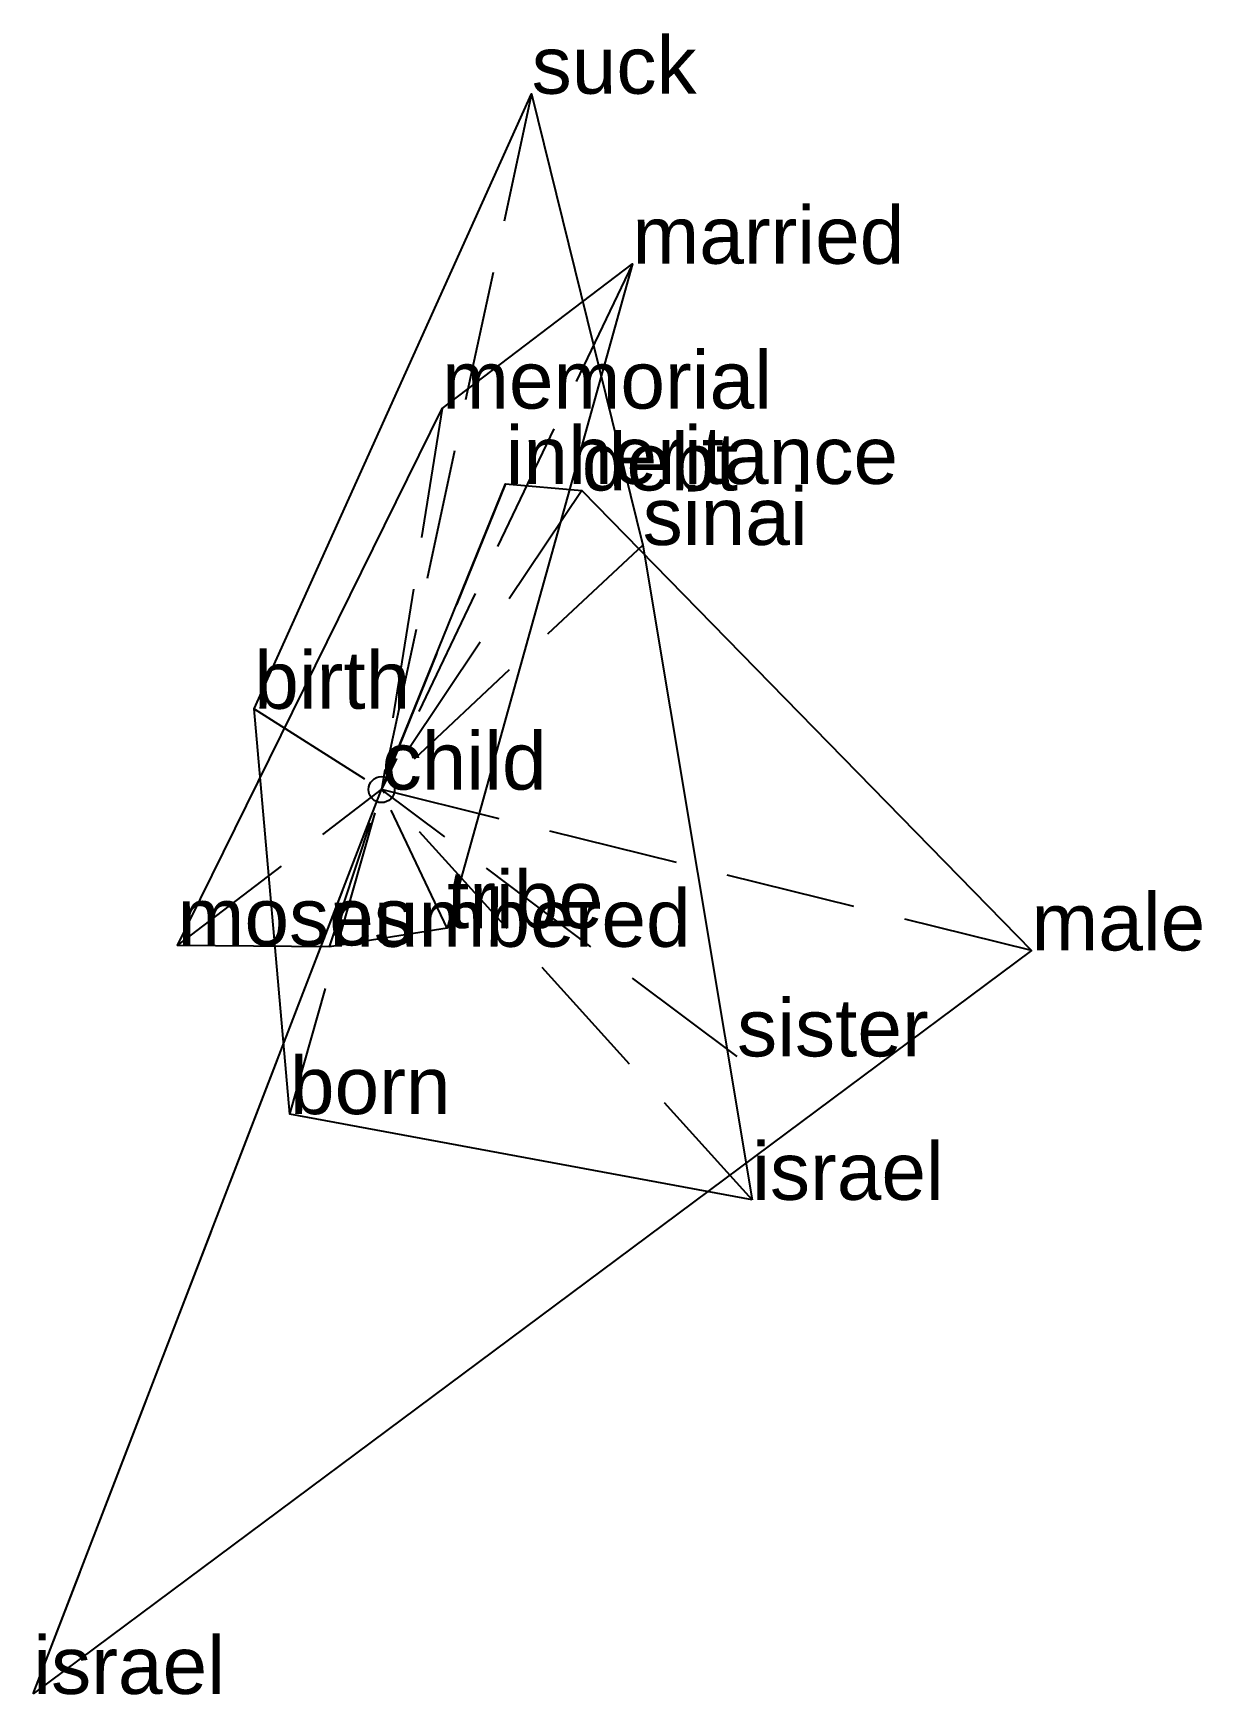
# Model space of a CAD drawing. Extents: x -0.67 to 1.57, y -1.73 to 1.45.
import ezdxf

# ---------------------------------------------------------------- set-up
doc = ezdxf.new("R2010")
doc.units = 0
doc.linetypes.add('DASHED2', pattern=[0.3, 0.25, -0.05])
for name, color, linetype in [('TEXT_nt', 1, 'CONTINUOUS'), ('TEXT_ot', 1, 'CONTINUOUS'), ('TEXT_q', 1, 'CONTINUOUS')]:
    doc.layers.add(name, color=color, linetype=linetype)
doc.styles.get("Standard").update_dxf_attribs({"font": 'arial.ttf'})

# ---------------------------------------------------------------- blocks, each defined once
blk = doc.blocks.new('ot')
at = {"layer": 'LINES_ot', "linetype": 'DASHED2'}
for p in [(0.4803, 1.0072), (0.1159, 0.7298), (-0.3906, -0.2984), (-0.1, -0.3011), (0, 0), (0.1254, -0.2654)]:
    blk.add_line(p, (0, 0), dxfattribs=at)
at = {"layer": 'ORIGIN_ot'}
blk.add_circle((0, 0), 0.025, dxfattribs=at)
at = {"layer": 'TEXT_ot'}
for s, p in [('married', (0.4803, 1.0072)), ('memorial', (0.1159, 0.7298)), ('child', (0, 0)), ('tribe', (0.1254, -0.2654)), ('numbered', (-0.1, -0.3011)), ('moses', (-0.3906, -0.2984))]:
    blk.add_text(s, height=0.11, dxfattribs=at).set_placement(p)
blk = doc.blocks.new('nt')
at = {"layer": 'LINES_nt', "linetype": 'DASHED2'}
for p in [(0.2874, 1.3329), (0.5, 0.4685), (-0.2439, 0.1548), (-0.1755, -0.6216), (0, 0), (0.7096, -0.7858)]:
    blk.add_line(p, (0, 0), dxfattribs=at)
at = {"layer": 'ORIGIN_nt'}
blk.add_circle((0, 0), 0.025, dxfattribs=at)
at = {"layer": 'TEXT_nt'}
for s, p in [('suck', (0.2874, 1.3329)), ('sinai', (0.5, 0.4685)), ('birth', (-0.2439, 0.1548)), ('child', (0, 0)), ('born', (-0.1755, -0.6216)), ('israel', (0.7096, -0.7858))]:
    blk.add_text(s, height=0.11, dxfattribs=at).set_placement(p)
blk = doc.blocks.new('q')
at = {"layer": 'LINES_q', "linetype": 'DASHED2'}
for p in [(0.2374, 0.5855), (0.3834, 0.573), (-0.667, -1.7322), (0, 0), (0.6807, -0.511), (1.2444, -0.3081)]:
    blk.add_line(p, (0, 0), dxfattribs=at)
at = {"layer": 'ORIGIN_q'}
blk.add_circle((0, 0), 0.025, dxfattribs=at)
at = {"layer": 'TEXT_q'}
for s, p in [('inheritance', (0.2374, 0.5855)), ('debt', (0.3834, 0.573)), ('child', (0, 0)), ('male', (1.2444, -0.3081)), ('sister', (0.6807, -0.511)), ('israel', (-0.667, -1.7322))]:
    blk.add_text(s, height=0.11, dxfattribs=at).set_placement(p)

msp = doc.modelspace()

# ---------------------------------------------------------------- linework, layer by layer
at = {"layer": 'OUTLINE_nt', "linetype": 'CONTINUOUS'}
msp.add_polyline3d([(0.7096, -0.7858, 0), (-0.1755, -0.6216, 0), (-0.2439, 0.1548, 0), (0.2874, 1.3329, 0), (0.5, 0.4685, 0), (0.7096, -0.7858, 0)], close=True, dxfattribs=at)
at = {"layer": 'OUTLINE_ot', "linetype": 'CONTINUOUS'}
msp.add_polyline3d([(-0.1, -0.3011, 0), (-0.3906, -0.2984, 0), (0.1159, 0.7298, 0), (0.4803, 1.0072, 0), (0.1254, -0.2654, 0), (-0.1, -0.3011, 0)], close=True, dxfattribs=at)
at = {"layer": 'OUTLINE_q', "linetype": 'CONTINUOUS'}
msp.add_polyline3d([(-0.667, -1.7322, 0), (0, 0, 0), (0.2374, 0.5855, 0), (0.3834, 0.573, 0), (1.2444, -0.3081, 0), (-0.667, -1.7322, 0)], close=True, dxfattribs=at)

# ---------------------------------------------------------------- block references
for name in ['nt', 'ot', 'q']:
    msp.add_blockref(name, (0, 0))

doc.saveas('drawing.dxf')
